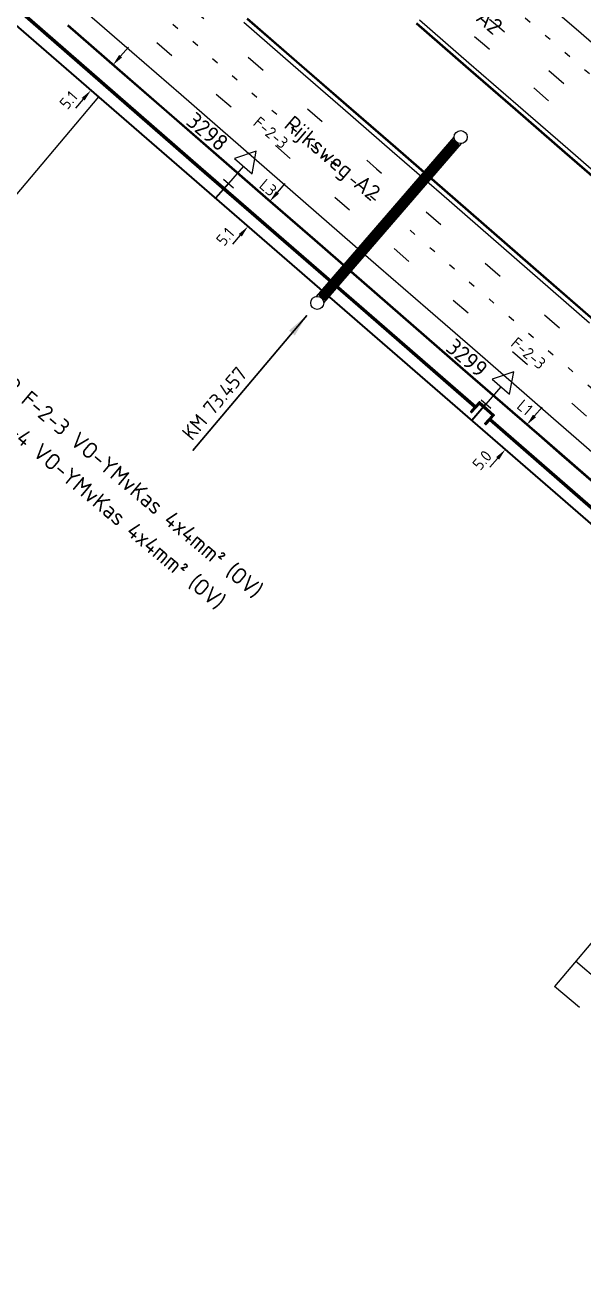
# Model space of a CAD drawing. Header units: metres. Extents: x 134219 to 139080, y 438661 to 444352.
# Drawn here: x 134645 to 134730.3, y 443733.7 to 443923.6 of the extents above; entities that cross this region are included whole.
import ezdxf
from ezdxf.enums import TextEntityAlignment as Align

# ---------------------------------------------------------------- set-up
doc = ezdxf.new("R2010")
doc.units = ezdxf.units.M
doc.linetypes.add('13strp', pattern=[4, 1, -3])
doc.linetypes.add('39strp', pattern=[12, 3, -9])
doc.layers.get('DEFPOINTS').update_dxf_attribs({"color": 193})
for name, color, linetype, lineweight in [('N-WE-AM-AANPIJLING-G', 7, 'Continuous', 18), ('N-WE-KL-ET-T18', 1, 'Continuous', 18), ('N-WE-KL-ET-T25', 7, 'Continuous', 25), ('N-WE-KL-ET_LS_OV_ARMATUUR-S', 7, 'Continuous', 25), ('N-WE-KL-ET_LS_OV_ARMATUUR-T18', 1, 'Continuous', 25), ('N-WE-KL-ET_LS_OV_KABEL-G', 10, 'KL-LS-OV-N', 35), ('N-WE-KL-ET_LS_OV_KABEL-M', 7, 'Continuous', 18), ('N-WE-KL-ET_LS_OV_KABEL-T25', 7, 'Continuous', 25), ('N-WE-VW-BEWEGWIJZERING_DRAAGCONSTRUCTIE_PORTAAL-S', 7, 'Continuous', 25), ('N-WE-VW-BEWEGWIJZERING_DRAAGCONSTRUCTIE_PORTAAL_POER-S', 7, 'Continuous', 25), ('Utd-ondergr-bs', 8, 'Continuous', 35), ('Utd-ondergr-nw', 8, '13strp', 35)]:
    doc.layers.add(name, color=color, linetype=linetype, lineweight=lineweight)
doc.layers.add('N-WE-KL-ET_LS_OV_ARMATUUR-T25', color=2, linetype='Continuous')
doc.layers.add('Utd-weg-nw', color=8, linetype='Continuous')
doc.styles.add('dtm a2ee v011$0$rtw_iso', font='NLCS-ISO.ttf')
doc.styles.add('ISO18', font='NLCS-ISO.ttf')
doc.styles.add('ISO25', font='NLCS-ISO.ttf')
doc.styles.add('NLCS-ISO', font='NLCS-ISO.ttf')
doc.styles.add('NLCS_18', font='NLCS-ISO.ttf', dxfattribs={"height": 1.8})
doc.styles.add('NLCS_25', font='NLCS-ISO.ttf', dxfattribs={"height": 2.5})
doc.linetypes.add('KL-LS-OV-N', pattern='A,4,-1,[103,NLCS.SHX,S=0.75,R=0,X=0,Y=0],-1,4,-1.5,["0V",Standard,S=1,R=0,X=0,Y=-0.5],-3', length=14.5)
doc.dimstyles.new('NLCS_t18_pijl_Dimension_l3_h1', dxfattribs={"dimtxt": 1.8, "dimasz": 1.8, "dimexe": 2, "dimexo": 2, "dimgap": 0.7, "dimtad": 1, "dimdec": 1, "dimzin": 0, "dimdsep": 46, "dimtxsty": 'NLCS_18', "dimcen": 2.5, "dimdle": 2, "dimclrd": 256, "dimclre": 256, "dimclrt": 256, "dimadec": 1, "dimazin": 0, "dimtfac": 1, "dimtdec": 1, "dimtofl": 0, "dimtmove": 1, "dimatfit": 0, "dimfxl": 0, "dimtolj": 1, "dimtzin": 0, "dimlwd": 18, "dimlwe": 18, "dimarcsym": 0})
doc.dimstyles.new('UTD', dxfattribs={"dimtxt": 1.8, "dimasz": 1.8, "dimexe": 0, "dimexo": 0, "dimgap": 0.5, "dimtad": 1, "dimdec": 1, "dimzin": 1, "dimdsep": 46, "dimtxsty": 'ISO18', "dimcen": 2.5, "dimclrd": 256, "dimclre": 256, "dimclrt": 1, "dimadec": 0, "dimazin": 0, "dimtfac": 1, "dimtdec": 1, "dimtmove": 0, "dimatfit": 3, "dimfxl": 0, "dimlwd": -1, "dimlwe": -1, "dimarcsym": 0})

# ---------------------------------------------------------------- blocks, each defined once
blk = doc.blocks.new('SKL-ET_OV_ARMATUUR_HD_NATRIUM_1x250W-SO (1)')
for points in [[(0, 1), (0, -1)], [(3.49, 0), (0, 0)], [(3.49, -1.76), (6.49, 0), (3.49, 1.76)], [(3.49, 1.76), (3.49, -1.76)]]:
    blk.add_lwpolyline(points)
at = {"layer": 'N-WE-KL-ET-T18', "linetype": 'ByBlock', "style": 'NLCS-ISO'}
blk.add_attdef('GROEPSNUMMER', text='', height=1.8, dxfattribs=at).set_placement((-2, -4), align=Align.RIGHT)
blk.add_attdef('FASE-AANSLUITING', (10, -4), '', height=1.8, dxfattribs=at)
at = {"layer": 'N-WE-KL-ET-T18', "linetype": 'ByBlock', "style": 'NLCS-ISO', "flags": 1}
for tag, p in [('TYPE_ARMATUUR', (7.76, -13.46)), ('TYPE_FABRIKAAT', (7.76, -17.24)), ('VERMOGEN_LAMP', (7.76, -21.02)), ('SPIEGELSTAND', (7.76, -24.81)), ('HOOGTE_LICHTMAST', (7.76, -28.59)), ('UITLEGGERHOEK', (7.76, -32.38)), ('TYPE_LICHTMAST', (7.76, -36.16)), ('BOTSVRIENDELIJK', (7.76, -39.95)), ('POSITIE_LICHTMAST', (7.76, -43.73)), ('KABELAANSLUITING', (7.76, -47.52)), ('VOEDINGSPUNT', (7.76, -51.3))]:
    blk.add_attdef(tag, p, '', height=1.8, dxfattribs=at)
at = {"layer": 'N-WE-KL-ET-T25', "linetype": 'ByBlock', "style": 'NLCS-ISO'}
blk.add_attdef('MASTNUMMER', text='', height=2.5, dxfattribs=at).set_placement((4, 4.31), align=Align.MIDDLE)
at = {"layer": 'N-WE-KL-ET-T25', "linetype": 'ByBlock', "style": 'NLCS-ISO', "flags": 1}
blk.add_attdef('TYPE_SYMBOOL', (7.76, -10.06), '', height=2.5, dxfattribs=at)
blk = doc.blocks.new('SVW-BEWEGWIJZERING_DRAAGCONSTRUCTIE_PORTAAL_ANWB (A2 73.457 HRR)')
for points in [[(-0.14, 0.99), (20.9, 25.34)], [(1, 0.01), (22.04, 24.36)]]:
    blk.add_lwpolyline(points)
at = {"ltscale": 10}
blk.add_lwpolyline([(0.65, 0.76, 1.5, 1.5, 0), (21.25, 24.6, 0, 0, 0)], format="xyseb", dxfattribs=at)
blk = doc.blocks.new('SVW-BEWEGWIJZERING_DRAAGCONSTRUCTIE_PORTAAL_POER-SO (1)')
blk.add_circle((0, 0), 1)
at = {"style": 'ISO18', "flags": 1}
for tag, p in [('OMSCHRIJVING_LEGENDA', (0, 28.56)), ('CONSTRUCTIENUMMER', (0, 24.77)), ('LOCATIE', (0, 20.99)), ('TYPE_POER', (0, 17.21)), ('POSITIE_POER', (0, 13.42)), ('OVERIGE_OPMERKING(EN)_1', (0, 9.64)), ('OVERIGE_OPMERKING(EN)_2', (0, 5.85))]:
    blk.add_attdef(tag, p, '', height=1.8, dxfattribs=at)
blk = doc.blocks.new('*D407')
at = {"layer": 'DEFPOINTS', "color": 0, "transparency": 16777216}
for p in [(134682.4, 443896.6), (134679.08, 443892.78), (134679.08, 443892.78)]:
    blk.add_point(p, dxfattribs=at)
at = {"layer": 'N-WE-KL-ET_LS_OV_KABEL-M', "linetype": 'Continuous', "lineweight": 18, "transparency": 16777216}
for p, q in [((134683.58, 443897.96), (134684.76, 443899.31)), ((134677.89, 443891.42), (134676.71, 443890.06))]:
    blk.add_line(p, q, dxfattribs=at)
at = {"layer": 'N-WE-KL-ET_LS_OV_KABEL-M', "lineweight": 18, "transparency": 16777216}
for p, q in [((134682.4, 443896.6), (134683.91, 443895.29)), ((134679.08, 443892.78), (134677.57, 443894.09))]:
    blk.add_line(p, q, dxfattribs=at)
at = {"layer": 'N-WE-KL-ET_LS_OV_KABEL-M', "transparency": 16777216}
for points in [[(134683.35, 443898.15), (134683.8, 443897.76), (134682.4, 443896.6)], [(134677.67, 443891.62), (134678.12, 443891.22), (134679.08, 443892.78)]]:
    blk.add_solid(points, dxfattribs=at)
at = {"layer": 'N-WE-KL-ET_LS_OV_KABEL-M', "transparency": 16777216, "insert": (134675.59, 443891.21), "char_height": 1.8, "attachment_point": 5, "rotation": 48.9913, "style": 'NLCS_18'}
blk.add_mtext('\\A1;5.1', dxfattribs=at)
blk = doc.blocks.new('*D408')
at = {"layer": 'DEFPOINTS', "color": 0, "transparency": 16777216}
for p in [(134721.67, 443862.45), (134718.4, 443858.68), (134718.4, 443858.68)]:
    blk.add_point(p, dxfattribs=at)
at = {"layer": 'N-WE-KL-ET_LS_OV_KABEL-M', "lineweight": 18, "transparency": 16777216}
for p, q in [((134721.67, 443862.45), (134720.16, 443863.76)), ((134718.4, 443858.68), (134716.89, 443860))]:
    blk.add_line(p, q, dxfattribs=at)
at = {"layer": 'N-WE-KL-ET_LS_OV_KABEL-M', "linetype": 'Continuous', "lineweight": 18, "transparency": 16777216}
for p, q in [((134722.85, 443863.81), (134724.03, 443865.16)), ((134717.22, 443857.33), (134716.03, 443855.97))]:
    blk.add_line(p, q, dxfattribs=at)
at = {"layer": 'N-WE-KL-ET_LS_OV_KABEL-M', "transparency": 16777216}
for points in [[(134722.62, 443864), (134723.08, 443863.61), (134721.67, 443862.45)], [(134716.99, 443857.52), (134717.44, 443857.13), (134718.4, 443858.68)]]:
    blk.add_solid(points, dxfattribs=at)
at = {"layer": 'N-WE-KL-ET_LS_OV_KABEL-M', "transparency": 16777216, "insert": (134714.85, 443857.05), "char_height": 1.8, "attachment_point": 5, "rotation": 48.9913, "style": 'NLCS_18'}
blk.add_mtext('\\A1;5.0', dxfattribs=at)
blk = doc.blocks.new('*D410')
at = {"layer": 'DEFPOINTS', "color": 0, "transparency": 16777216}
for p in [(134658.43, 443917.44), (134658.43, 443917.44), (134655.08, 443913.58)]:
    blk.add_point(p, dxfattribs=at)
at = {"layer": 'N-WE-KL-ET_LS_OV_KABEL-M', "linetype": 'Continuous', "lineweight": 18, "transparency": 16777216}
for p, q in [((134659.61, 443918.8), (134660.79, 443920.16)), ((134653.9, 443912.23), (134652.72, 443910.87))]:
    blk.add_line(p, q, dxfattribs=at)
at = {"layer": 'N-WE-KL-ET_LS_OV_KABEL-M', "lineweight": 18, "transparency": 16777216}
for p, q in [((134658.43, 443917.44), (134656.92, 443918.75)), ((134655.08, 443913.58), (134653.57, 443914.9))]:
    blk.add_line(p, q, dxfattribs=at)
at = {"layer": 'N-WE-KL-ET_LS_OV_KABEL-M', "transparency": 16777216}
for points in [[(134659.38, 443918.99), (134659.84, 443918.6), (134658.43, 443917.44)], [(134653.67, 443912.42), (134654.12, 443912.03), (134655.08, 443913.58)]]:
    blk.add_solid(points, dxfattribs=at)
at = {"layer": 'N-WE-KL-ET_LS_OV_KABEL-M', "transparency": 16777216, "insert": (134651.65, 443912.08), "char_height": 1.8, "attachment_point": 5, "rotation": 48.9913, "style": 'NLCS_18'}
blk.add_mtext('\\A1;5.1', dxfattribs=at)
blk = doc.blocks.new('SAL-AM_KILOMETRERING-SO')
blk.add_lwpolyline([(-37, 0), (-28, 0), (-10, 0)])
at = {"style": 'ISO25'}
blk.add_text('KM', height=2.25, dxfattribs=at).set_placement((-36, 1))
blk.add_attdef('KM', (-31, 1), '', height=2.25, dxfattribs=at)

msp = doc.modelspace()

# ---------------------------------------------------------------- linework, layer by layer
at = {"layer": 'N-WE-KL-ET_LS_OV_KABEL-G', "flags": 128}
for points, elevation in [([(134634.4, 443931.51), (134772.79, 443811.53), (134777.13, 443808.65), (134777.98, 443808.6), (134794.26, 443797.18)], 8.29), ([(134676.08, 443899.35), (134674.11, 443897.08)], 8.17)]:
    msp.add_lwpolyline(points, dxfattribs=dict(at, elevation=elevation))
msp.add_lwpolyline([(134715.44, 443865.63), (134713.27, 443863.13)], dxfattribs=at)
at = {"layer": 'N-WE-KL-ET_LS_OV_KABEL-T25'}
for p, q in [((134656.21, 443912.59), (134625.84, 443876.52)), ((134762.68, 443820.29), (134725.92, 443776.63)), ((134732.96, 443777.24), (134729.14, 443780.46)), ((134729.74, 443773.41), (134725.92, 443776.63))]:
    msp.add_line(p, q, dxfattribs=at)
at = {"layer": 'Utd-ondergr-bs'}
for points in [[(134793.3, 443794.89, 0), (134794.49, 443796.23, 0), (134792.21, 443798.17, 0), (134791.71, 443797.62, 0), (134767.6, 443818.66, 0), (134740.32, 443842.27, 0), (134716.14, 443863.33, 0), (134716.71, 443863.95, 0), (134714.46, 443865.95, 0), (134713.83, 443865.29, 0), (134696.03, 443880.8, 0), (134671.8, 443901.79, 0), (134638.45, 443930.88, 0), (134639.05, 443931.59, 0), (134636.75, 443933.48, 0), (134636.19, 443932.81, 0), (134614.74, 443951.45, 0), (134587.55, 443975.04, 0), (134584.55, 443977.61, 0)], [(134638.31, 443930.87, 0), (134638.38, 443930.81, 0), (134671.73, 443901.71, 0), (134695.96, 443880.72, 0), (134713.76, 443865.22, 0), (134713.84, 443865.14, 0)], [(134793.3, 443794.89, 0), (134792.97, 443794.53, 0), (134792.82, 443794.66, 0), (134793.15, 443795.03, 0), (134794.2, 443796.21, 0), (134792.23, 443797.9, 0), (134790.88, 443796.39, 0), (134790.73, 443796.52, 0), (134791.58, 443797.47, 0), (134767.46, 443818.51, 0), (134740.19, 443842.11, 0), (134716.01, 443863.18, 0), (134715.39, 443862.51, 0), (134715.24, 443862.64, 0), (134716.42, 443863.93, 0), (134714.47, 443865.67, 0), (134713.25, 443864.36, 0), (134713.11, 443864.5, 0), (134713.7, 443865.14, 0), (134695.9, 443880.65, 0), (134671.67, 443901.64, 0), (134638.32, 443930.73, 0)], [(134740.19, 443842.11, 0), (134716.01, 443863.18, 0), (134715.39, 443862.51, 0), (134715.24, 443862.64, 0), (134716.42, 443863.93, 0), (134714.47, 443865.67, 0), (134713.25, 443864.36, 0), (134713.11, 443864.5, 0), (134713.7, 443865.14, 0), (134695.9, 443880.65, 0), (134671.67, 443901.64, 0), (134638.32, 443930.73, 0)], [(134638.45, 443930.88, 0), (134671.8, 443901.79, 0), (134696.03, 443880.8, 0), (134713.83, 443865.29, 0), (134714.46, 443865.95, 0), (134716.71, 443863.95, 0), (134716.14, 443863.33, 0), (134740.32, 443842.27, 0)], [(134713.22, 443864.47, 0), (134713.84, 443865.14, 0), (134714.46, 443865.8, 0), (134716.55, 443863.93, 0), (134716, 443863.31, 0), (134715.36, 443862.62, 0)], [(134716, 443863.31, 0), (134716.06, 443863.25, 0), (134740.25, 443842.19, 0), (134767.52, 443818.58, 0), (134791.65, 443797.54, 0), (134791.71, 443797.48, 0)]]:
    msp.add_polyline3d(points, dxfattribs=at)
at = {"layer": 'Utd-ondergr-nw', "linetype": 'Continuous', "flags": 128}
for points in [[(134678.96, 443924.55), (134686.51, 443917.99), (134694.05, 443911.43), (134701.6, 443904.87), (134709.14, 443898.31), (134716.69, 443891.74), (134724.24, 443885.18), (134731.78, 443878.62)], [(134651.51, 443923.46), (134659.05, 443916.9), (134666.6, 443910.34), (134674.14, 443903.77), (134681.69, 443897.21), (134689.24, 443890.65), (134696.78, 443884.09), (134704.33, 443877.53), (134711.87, 443870.97), (134719.42, 443864.4), (134723.51, 443860.85), (134726.97, 443857.84), (134734.51, 443851.28)], [(134651.55, 443923.51), (134659.1, 443916.95), (134666.64, 443910.39), (134674.19, 443903.83), (134681.74, 443897.27), (134689.28, 443890.7), (134696.83, 443884.14), (134704.37, 443877.58), (134711.92, 443871.02), (134719.47, 443864.46), (134723.56, 443860.9), (134727.01, 443857.9), (134734.56, 443851.33)], [(134678.91, 443924.5), (134686.46, 443917.94), (134694.01, 443911.38), (134701.55, 443904.82), (134709.1, 443898.25), (134716.64, 443891.69), (134724.19, 443885.13), (134731.74, 443878.57)], [(134704.79, 443923.78), (134712.33, 443917.21), (134719.88, 443910.65), (134727.43, 443904.09), (134734.97, 443897.53)], [(134704.83, 443923.83), (134712.38, 443917.27), (134719.93, 443910.7), (134727.47, 443904.14), (134735.02, 443897.58)]]:
    msp.add_lwpolyline(points, dxfattribs=at)
at = {"layer": 'Utd-weg-nw', "linetype": '13strp', "flags": 128}
for points in [[(134682.21, 443958.77), (134689.76, 443952.21), (134697.3, 443945.65), (134704.85, 443939.09), (134712.4, 443932.52), (134719.94, 443925.96), (134727.49, 443919.4), (134735.03, 443912.84), (134742.58, 443906.28), (134750.13, 443899.72), (134754.22, 443896.16), (134757.67, 443893.15), (134765.22, 443886.59), (134772.76, 443880.03), (134780.31, 443873.47), (134787.86, 443866.91), (134795.4, 443860.35), (134802.95, 443853.78), (134810.49, 443847.22), (134818.04, 443840.66), (134825.59, 443834.1), (134827.95, 443832.04), (134833.13, 443827.54), (134840.68, 443820.98), (134848.23, 443814.41), (134855.77, 443807.85), (134863.32, 443801.29), (134870.86, 443794.73), (134878.41, 443788.17), (134885.96, 443781.6), (134886.41, 443781.21), (134886.53, 443781.11), (134893.5, 443775.04), (134901.05, 443768.48), (134908.59, 443761.92), (134916.13, 443755.35), (134923.03, 443749.3), (134923.65, 443748.75), (134931.15, 443742.14), (134938.65, 443735.5), (134942.3, 443732.24), (134946.13, 443728.83), (134953.59, 443722.13), (134961.04, 443715.41), (134968.47, 443708.65), (134975.89, 443701.86), (134983.28, 443695.04), (134990.66, 443688.19), (134997.39, 443681.88), (134998.01, 443681.31), (135005.33, 443674.39), (135012.64, 443667.43), (135019.91, 443660.43), (135027.16, 443653.4), (135034.38, 443646.33), (135041.56, 443639.22), (135045.75, 443635.05), (135048.72, 443632.07), (135055.83, 443624.89), (135062.92, 443617.66), (135069.96, 443610.41), (135074.95, 443605.24), (135076.98, 443603.13), (135083.96, 443595.82), (135090.92, 443588.48), (135091.15, 443588.23)], [(134658.56, 443931.57), (134666.1, 443925.01), (134673.65, 443918.44), (134681.19, 443911.88), (134688.74, 443905.32), (134696.29, 443898.76), (134703.83, 443892.2), (134711.38, 443885.64), (134718.92, 443879.07), (134726.47, 443872.51), (134730.56, 443868.95), (134734.02, 443865.95), (134741.56, 443859.39), (134749.11, 443852.83), (134756.66, 443846.27), (134764.2, 443839.7), (134771.75, 443833.14), (134779.29, 443826.58), (134786.84, 443820.02), (134794.39, 443813.46), (134801.93, 443806.9), (134804.3, 443804.84), (134809.48, 443800.33), (134817.02, 443793.77), (134824.6, 443787.25), (134832.11, 443780.65), (134839.62, 443774.04), (134847.13, 443767.44), (134854.64, 443760.84), (134862.15, 443754.23), (134862.61, 443753.83), (134862.73, 443753.73), (134869.66, 443747.63), (134877.17, 443741.03), (134884.68, 443734.42), (134892.19, 443727.82), (134899.12, 443721.79), (134899.74, 443721.25), (134907.28, 443714.69), (134914.81, 443708.13), (134918.49, 443704.93), (134922.34, 443701.57), (134929.85, 443695.01), (134937.34, 443688.44), (134944.82, 443681.85), (134952.28, 443675.25), (134959.71, 443668.64), (134967.12, 443662), (134968.03, 443661.18)]]:
    msp.add_lwpolyline(points, dxfattribs=at)
at = {"layer": 'Utd-weg-nw', "linetype": '39strp', "flags": 128}
for points in [[(134679.77, 443955.96), (134687.31, 443949.4), (134694.86, 443942.84), (134702.41, 443936.28), (134709.95, 443929.71), (134717.5, 443923.15), (134725.04, 443916.59), (134732.59, 443910.03), (134740.14, 443903.47), (134747.68, 443896.91), (134751.77, 443893.35), (134755.23, 443890.34), (134762.77, 443883.78), (134770.32, 443877.22), (134777.87, 443870.66), (134785.41, 443864.1), (134792.96, 443857.53), (134800.5, 443850.97), (134808.05, 443844.41), (134815.6, 443837.85), (134823.14, 443831.29), (134825.51, 443829.23), (134830.69, 443824.73), (134838.23, 443818.16), (134845.78, 443811.6), (134853.33, 443805.04), (134860.87, 443798.48), (134868.42, 443791.92), (134875.97, 443785.36), (134883.51, 443778.79), (134883.97, 443778.4), (134884.09, 443778.29), (134891.06, 443772.23), (134898.6, 443765.67), (134906.15, 443759.11), (134913.69, 443752.54), (134920.59, 443746.49), (134921.21, 443745.94), (134928.71, 443739.33), (134936.2, 443732.69), (134939.86, 443729.43), (134943.68, 443726.02), (134951.14, 443719.33), (134958.58, 443712.61), (134966.01, 443705.86), (134973.42, 443699.08), (134980.8, 443692.27), (134988.17, 443685.42), (134994.89, 443679.12), (134995.51, 443678.55), (135002.82, 443671.64), (135010.11, 443664.69), (135017.37, 443657.71), (135024.61, 443650.69), (135031.81, 443643.64), (135038.98, 443636.54), (135043.15, 443632.38), (135046.11, 443629.41), (135053.21, 443622.24), (135060.28, 443615.04), (135067.31, 443607.8), (135072.28, 443602.64), (135074.3, 443600.53), (135081.27, 443593.24), (135088.21, 443585.92), (135088.44, 443585.67)], [(134677.47, 443953.32), (134685.02, 443946.76), (134692.56, 443940.2), (134700.11, 443933.63), (134707.65, 443927.07), (134715.2, 443920.51), (134722.75, 443913.95), (134730.29, 443907.39), (134737.84, 443900.83), (134745.39, 443894.26), (134749.48, 443890.71), (134752.93, 443887.7), (134760.48, 443881.14), (134768.02, 443874.58), (134775.57, 443868.02), (134783.12, 443861.46), (134790.66, 443854.89), (134798.21, 443848.33), (134805.75, 443841.77), (134813.3, 443835.21), (134820.85, 443828.65), (134823.21, 443826.59), (134828.39, 443822.09), (134835.94, 443815.52), (134843.48, 443808.96), (134851.03, 443802.4), (134858.58, 443795.84), (134866.12, 443789.28), (134873.67, 443782.71), (134881.21, 443776.15), (134881.67, 443775.75), (134881.79, 443775.65), (134888.76, 443769.59), (134896.31, 443763.03), (134903.85, 443756.47), (134911.39, 443749.9), (134918.29, 443743.84), (134918.91, 443743.3), (134926.41, 443736.69), (134933.9, 443730.05), (134937.56, 443726.8), (134941.38, 443723.38), (134948.83, 443716.69), (134956.27, 443709.98), (134963.69, 443703.23), (134971.09, 443696.46), (134978.47, 443689.65), (134985.83, 443682.82), (134992.54, 443676.53), (134993.16, 443675.95), (135000.46, 443669.05), (135007.74, 443662.12), (135014.99, 443655.15), (135022.21, 443648.14), (135029.39, 443641.1), (135036.55, 443634.02), (135040.71, 443629.87), (135043.67, 443626.91), (135050.75, 443619.75), (135057.8, 443612.57), (135064.81, 443605.35), (135069.77, 443600.2), (135071.79, 443598.1), (135078.74, 443590.82), (135085.66, 443583.52), (135085.9, 443583.27)], [(134661, 443934.38), (134668.55, 443927.82), (134676.09, 443921.26), (134683.64, 443914.69), (134691.18, 443908.13), (134698.73, 443901.57), (134706.28, 443895.01), (134713.82, 443888.45), (134721.37, 443881.89), (134728.92, 443875.32), (134733.01, 443871.77), (134736.46, 443868.76), (134744.01, 443862.2), (134751.55, 443855.64), (134759.1, 443849.08), (134766.65, 443842.51), (134774.19, 443835.95), (134781.74, 443829.39), (134789.28, 443822.83), (134796.83, 443816.27), (134804.38, 443809.71), (134806.74, 443807.65), (134811.92, 443803.14), (134819.47, 443796.58), (134820.48, 443795.86), (134827.05, 443790.06), (134834.56, 443783.46), (134842.07, 443776.85), (134849.58, 443770.25), (134857.09, 443763.65), (134864.6, 443757.04), (134865.05, 443756.64), (134865.17, 443756.54), (134872.11, 443750.44), (134879.62, 443743.84), (134887.13, 443737.23), (134894.64, 443730.63), (134901.56, 443724.6), (134902.18, 443724.06), (134909.72, 443717.5), (134917.26, 443710.94), (134920.94, 443707.74), (134924.79, 443704.38), (134932.3, 443697.81), (134939.8, 443691.23), (134947.29, 443684.64), (134954.75, 443678.04), (134962.19, 443671.42), (134969.61, 443664.77), (134970.52, 443663.95)], [(134656.11, 443928.76), (134663.66, 443922.2), (134671.2, 443915.63), (134678.75, 443909.07), (134686.3, 443902.51), (134693.84, 443895.95), (134701.39, 443889.39), (134708.93, 443882.83), (134716.48, 443876.26), (134724.03, 443869.7), (134728.12, 443866.14), (134731.57, 443863.14), (134739.12, 443856.58), (134746.66, 443850.02), (134754.21, 443843.45), (134761.76, 443836.89), (134769.3, 443830.33), (134776.85, 443823.77), (134784.4, 443817.21), (134791.94, 443810.65), (134799.49, 443804.08), (134801.85, 443802.03), (134807.03, 443797.52), (134814.58, 443790.96), (134822.16, 443784.44), (134829.67, 443777.83), (134837.18, 443771.23), (134844.69, 443764.63), (134852.2, 443758.03), (134859.71, 443751.42), (134860.17, 443751.02), (134860.28, 443750.92), (134867.22, 443744.82), (134874.73, 443738.22), (134882.24, 443731.61), (134889.75, 443725.01), (134896.67, 443718.98), (134897.29, 443718.44), (134904.83, 443711.88), (134912.37, 443705.33), (134914.99, 443703.04), (134919.91, 443698.75), (134927.44, 443692.16), (134934.96, 443685.55), (134942.45, 443678.91), (134949.92, 443672.23), (134957.35, 443665.5), (134961.05, 443662.12), (134964.74, 443658.72), (134965.23, 443658.27)]]:
    msp.add_lwpolyline(points, dxfattribs=at)
at = {"layer": 'Utd-weg-nw', "linetype": 'Continuous', "flags": 128}
for points in [[(134722.45, 443928.85), (134730, 443922.29), (134737.54, 443915.73)], [(134653.75, 443926.04), (134661.3, 443919.48), (134668.84, 443912.92), (134676.39, 443906.36), (134683.93, 443899.79), (134691.48, 443893.23), (134699.03, 443886.67), (134706.57, 443880.11), (134714.12, 443873.55), (134721.66, 443866.99), (134725.76, 443863.43), (134729.21, 443860.42), (134736.76, 443853.86)], [(134678.45, 443923.97), (134686, 443917.41), (134693.55, 443910.85), (134701.09, 443904.29), (134708.64, 443897.73), (134716.19, 443891.16), (134723.73, 443884.6), (134731.28, 443878.04)], [(134705.29, 443924.36), (134712.84, 443917.79), (134720.38, 443911.23), (134727.93, 443904.67), (134735.48, 443898.11)]]:
    msp.add_lwpolyline(points, dxfattribs=at)

# ---------------------------------------------------------------- block references
at = {"layer": 'N-WE-AM-AANPIJLING-G'}
ref = msp.add_blockref('SAL-AM_KILOMETRERING-SO', (134694.48, 443886.81), dxfattribs=dict(at, rotation=49.90729441071078))
ref.add_attrib('KM', '73.457', (134673.75, 443863.74), dxfattribs={"layer": 'N-WE-KL-ET_LS_OV_ARMATUUR-T25', "height": 2.25, "rotation": 49.9073, "style": 'ISO25'})
at = {"layer": 'N-WE-KL-ET_LS_OV_ARMATUUR-S'}
ref = msp.add_blockref('SKL-ET_OV_ARMATUUR_HD_NATRIUM_1x250W-SO (1)', (134676.08, 443899.35, 8.17), dxfattribs=dict(at, rotation=49.069166127549))
ref.add_attrib('MASTNUMMER', '3298', (134669.45, 443908.51), dxfattribs={"layer": 'N-WE-KL-ET_LS_OV_ARMATUUR-T25', "height": 2.5, "rotation": 319.9073, "style": 'ISO25'})
ref.add_attrib('FASE-AANSLUITING_1', 'L3', (134680.64, 443898.81), dxfattribs={"layer": 'N-WE-KL-ET_LS_OV_ARMATUUR-T18', "height": 1.8, "rotation": 319.9073, "style": 'ISO18'})
ref.add_attrib('GROEPSNUMMER', 'F-2-3', (134679.7, 443908.34, 8.17), dxfattribs={"layer": 'N-WE-KL-ET_LS_OV_ARMATUUR-T18', "height": 1.8, "rotation": 319.9073, "style": 'ISO18'})
ref = msp.add_blockref('SKL-ET_OV_ARMATUUR_HD_NATRIUM_1x250W-SO (1)', (134715.44, 443865.63), dxfattribs=dict(at, rotation=49.069166127549))
ref.add_attrib('MASTNUMMER', '3299', (134709.12, 443873.92, -8.17), dxfattribs={"layer": 'N-WE-KL-ET_LS_OV_ARMATUUR-T25', "height": 2.5, "rotation": 319.9073, "style": 'ISO25'})
ref.add_attrib('FASE-AANSLUITING_1', 'L1', (134720, 443865.09, -8.17), dxfattribs={"layer": 'N-WE-KL-ET_LS_OV_ARMATUUR-T18', "height": 1.8, "rotation": 319.9073, "style": 'ISO18'})
ref.add_attrib('GROEPSNUMMER', 'F-2-3', (134719.07, 443874.62), dxfattribs={"layer": 'N-WE-KL-ET_LS_OV_ARMATUUR-T18', "height": 1.8, "rotation": 319.9073, "style": 'ISO18'})
at = {"layer": 'N-WE-VW-BEWEGWIJZERING_DRAAGCONSTRUCTIE_PORTAAL-S'}
msp.add_blockref('SVW-BEWEGWIJZERING_DRAAGCONSTRUCTIE_PORTAAL_ANWB (A2 73.457 HRR)', (134689.66, 443881.08), dxfattribs=at)
at = {"layer": 'N-WE-VW-BEWEGWIJZERING_DRAAGCONSTRUCTIE_PORTAAL_POER-S', "rotation": 107.2323067566008}
for p in [(134711.57, 443906.43), (134689.66, 443881.08)]:
    msp.add_blockref('SVW-BEWEGWIJZERING_DRAAGCONSTRUCTIE_PORTAAL_POER-SO (1)', p, dxfattribs=at)

# ---------------------------------------------------------------- texts
at = {"layer": 'N-WE-KL-ET_LS_OV_KABEL-T25', "style": 'NLCS_25'}
for s, p in [('RWS VP F-2-3 VO-YMvKas 4x4mm² (OV)', (134634.57, 443875.7)), ('RWS OP 3-4 VO-YMvKas 4x4mm² (OV)', (134631.35, 443871.87))]:
    msp.add_text(s, height=2.5, rotation=319.9073, dxfattribs=at).set_placement(p, align=Align.MIDDLE_LEFT)
at = {"layer": 'Utd-ondergr-bs', "style": 'dtm a2ee v011$0$rtw_iso'}
for rotation, p in [(319.4608, (134703.11, 443933.44)), (319.6224, (134684.42, 443908.01))]:
    msp.add_text('Rijksweg A2', height=2.5, rotation=rotation, dxfattribs=at).set_placement(p)

# ---------------------------------------------------------------- dimensions: what is measured, and where the dimension line sits
at = {"layer": 'N-WE-KL-ET_LS_OV_KABEL-M'}
for base, p1, p2, angle, picture, middle in [((134658.43, 443917.44), (134655.08, 443913.58), (134658.43, 443917.44), 48.9913, '*D410', (134652.86, 443911.03)), ((134679.08, 443892.78), (134682.4, 443896.6), (134679.08, 443892.78), 228.9913, '*D407', (134676.8, 443890.16)), ((134718.4, 443858.68), (134721.67, 443862.45), (134718.4, 443858.68), 228.9913, '*D408', (134716.06, 443856))]:
    dim = msp.add_linear_dim(base=base, p1=p1, p2=p2, angle=angle, dimstyle='NLCS_t18_pijl_Dimension_l3_h1', dxfattribs=at)
    dim.commit()
    dim.dimension.update_dxf_attribs({"geometry": picture, "text_midpoint": middle, "dimtype": 161})

# ---------------------------------------------------------------- leaders
at = {"layer": 'N-WE-AM-AANPIJLING-G'}
msp.add_leader([(134688.04, 443879.16), (134670.66, 443858.51)], dimstyle='UTD', override={"dimasz": 3.5, "dimfxl": 0}, dxfattribs=at)

doc.saveas('drawing.dxf')
